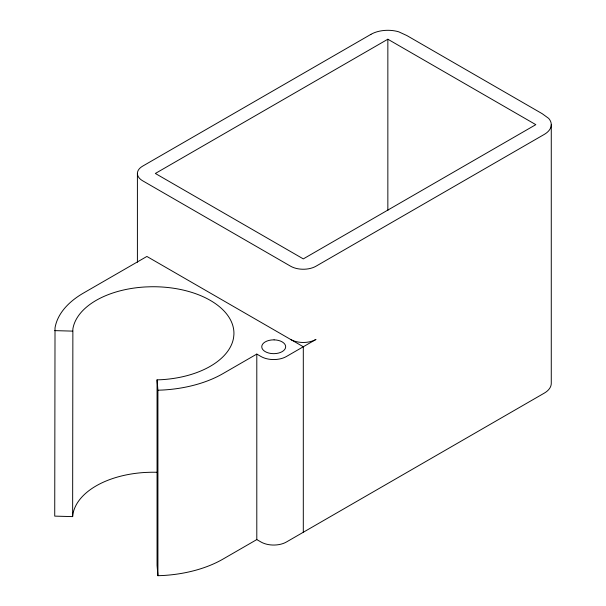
<?xml version="1.0" encoding="UTF-8"?>
<svg xmlns="http://www.w3.org/2000/svg" width="606" height="606" viewBox="0 0 606 606"><rect width="100%" height="100%" fill="white"/><g stroke="black" fill="none" stroke-linecap="round" stroke-linejoin="round"><path stroke-width="0.91" d="M157.446 472.301A80.712 46.601 0 0 0 150.689 472.256L145.629 472.438A80.712 46.601 0 0 0 72.871 514.449L72.637 516.615L54.729 516.123L55.017 327.975A98.649 56.956 0 0 1 83.469 293.062L146.887 256.452L303.303 346.761L303.303 532.257M72.637 516.615L72.871 328.952A80.712 46.601 0 0 1 145.629 286.941L150.689 286.759A80.712 46.601 0 0 1 233.893 334.8L233.575 337.716A80.712 46.601 0 0 1 160.817 379.727L157.06 379.864L157.06 565.36L157.916 575.7L162.506 575.533A98.649 56.956 0 0 0 222.978 559.103L256.8 539.582L261.027 542.022A17.938 10.355 0 0 0 286.388 542.022L544.271 393.135A23.914 13.809 0 0 0 551.271 383.371L551.271 124.654M387.848 39.223L155.341 173.468L303.303 258.891L535.818 124.654L387.848 39.223L387.848 210.456M290.615 339.436A17.938 10.355 0 0 0 315.984 339.436L286.388 356.525A17.938 10.355 0 0 1 261.027 356.525L256.8 354.078L222.978 373.607A98.649 56.956 0 0 1 162.506 390.037L157.916 390.203L157.06 379.864M54.729 330.626L72.637 331.118M256.8 354.078L256.8 539.582M157.916 390.203L157.916 575.7M137.403 173.468L137.403 262.224M370.94 34.345L142.652 166.142A17.938 10.355 0 0 0 142.652 180.785L290.615 266.216A17.938 10.355 0 0 0 315.984 266.216L544.271 134.411A23.914 13.809 0 0 0 548.665 118.382L542.158 113.67L406.876 35.565L398.71 31.807A23.914 13.809 0 0 0 370.94 34.345M274.086 339.86L273.336 339.86A11.961 6.901 0 0 0 261.754 346.761A11.961 6.901 0 0 0 273.336 353.662L274.086 353.662A11.961 6.901 0 0 0 285.668 346.761A11.961 6.901 0 0 0 274.086 339.86"/></g></svg>
